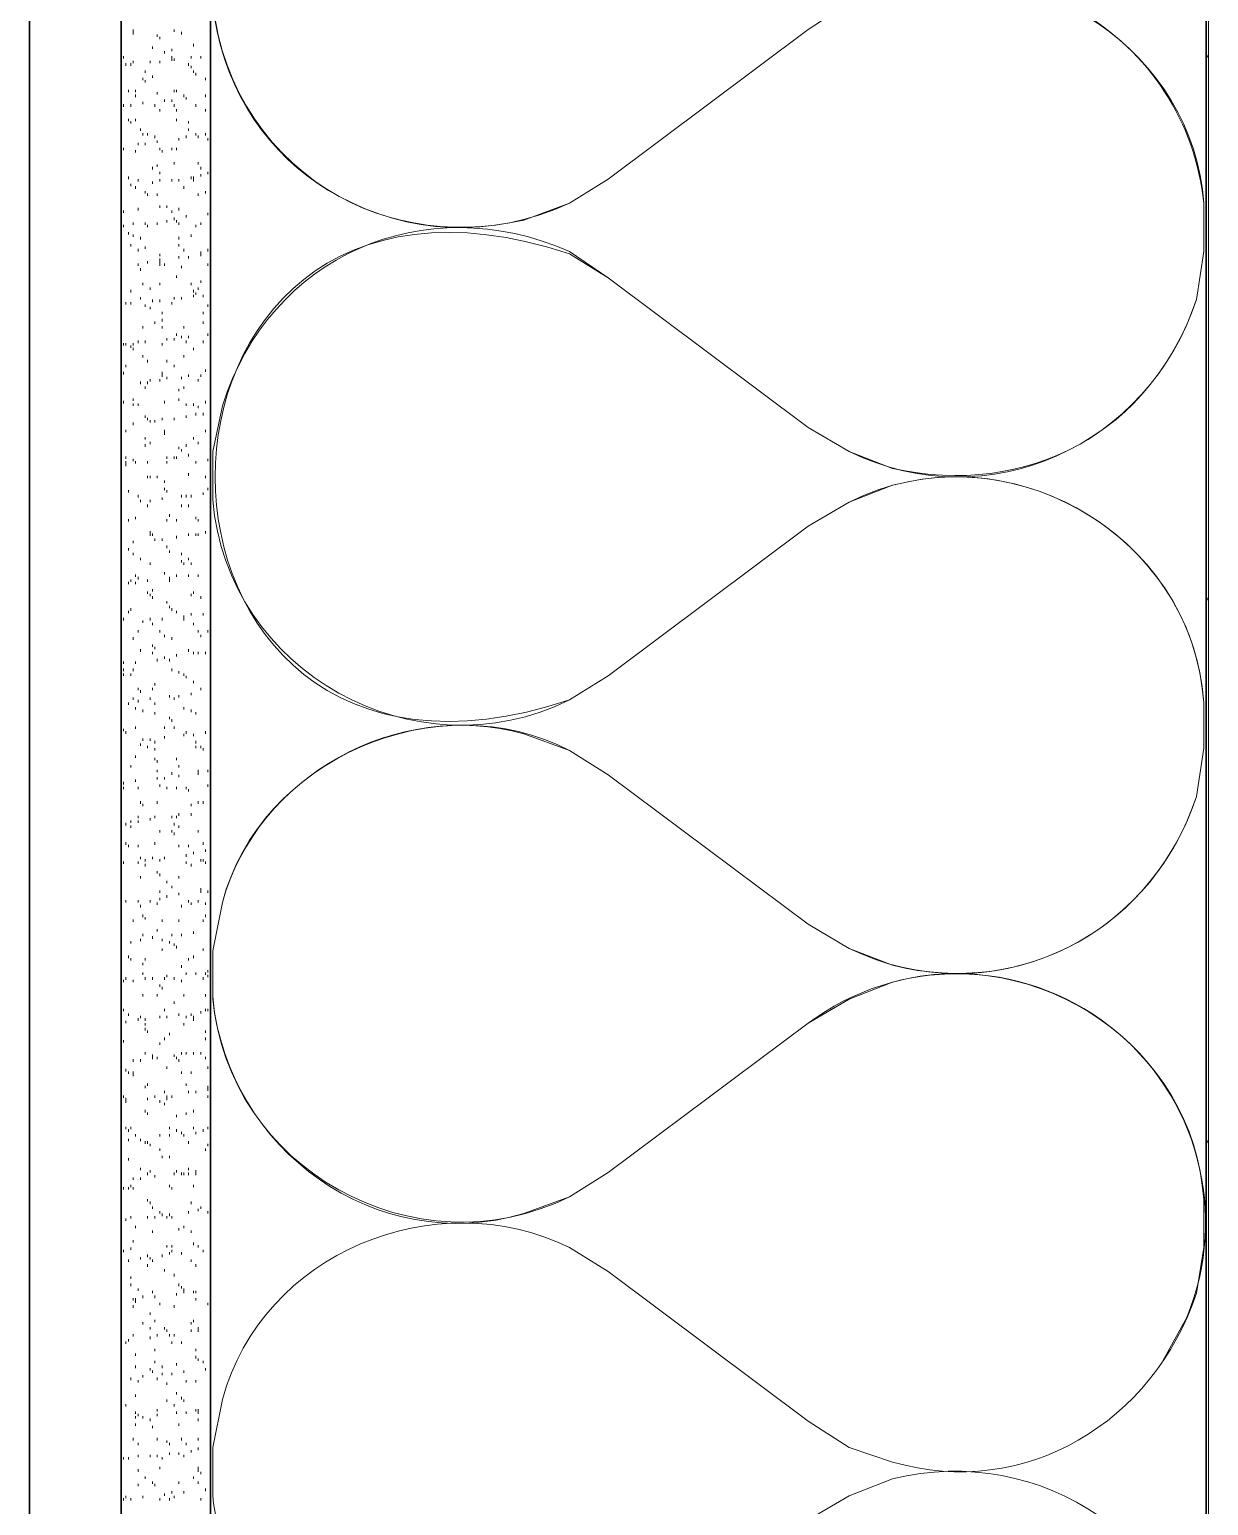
# Model space of a CAD drawing. Header units: inches. Extents: x 5 to 516, y -193 to 129.
# Drawn here: x 49.004 to 49.547, y -184.015 to -183.335 of the extents above; entities that cross this region are included whole.
import ezdxf

# ---------------------------------------------------------------- set-up
doc = ezdxf.new("R2010")
doc.units = ezdxf.units.IN
doc.header["$MEASUREMENT"] = 0
doc.layers.add('PDF7_Geometry', color=7, linetype='Continuous')

msp = doc.modelspace()

# ---------------------------------------------------------------- linework, layer by layer
at = {"layer": 'PDF7_Geometry', "lineweight": 35}
for points in [[(49.545775, -172.2280057), (49.545775, -190.8946738), (49.5868862, -190.8946738), (49.5868862, -172.2280057)], [(49.0035534, -182.0613395), (49.0035534, -190.3857844), (49.0457756, -190.3857844), (49.0457756, -182.0613395)], [(49.045775, -182.0613392), (49.045775, -190.8535621), (49.0868861, -190.8535621), (49.0868861, -182.0613392)]]:
    msp.add_lwpolyline(points, close=True, dxfattribs=at)
at = {"layer": 'PDF7_Geometry', "lineweight": 15}
for points in [[(49.5468861, -190.8946733), (49.5468861, -172.2280051)], [(49.0513306, -183.3368953), (49.0513306, -183.3357841), (49.0513306, -183.334673)], [(49.0702194, -183.3357841), (49.0702194, -183.334673)], [(49.2524424, -183.4146731), (49.2702201, -183.403562), (49.3624424, -183.3346731)], [(49.0624417, -183.3380063), (49.0624417, -183.3368953)], [(49.0635528, -183.3391174), (49.0635528, -183.3380063)], [(49.0735528, -183.3368953), (49.0735528, -183.3357841)], [(49.0791083, -183.3424507), (49.0791083, -183.3413397)], [(49.0468861, -183.3480064), (49.0468861, -183.3468953)], [(49.0602194, -183.3435619), (49.0602194, -183.3424507)], [(49.065775, -183.3457841), (49.065775, -183.344673)], [(49.0691083, -183.344673), (49.0691083, -183.3435619)], [(49.0691083, -183.3491174), (49.0691083, -183.3480064), (49.0691083, -183.3468953)], [(49.0702194, -183.3491174), (49.0702194, -183.3480064)], [(49.0779972, -183.3480064), (49.0779972, -183.3468953)], [(49.0824417, -183.3480064), (49.0824417, -183.3468953)], [(49.5468861, -183.3480062), (49.545775, -183.345784)], [(49.0479972, -183.3513397), (49.0479972, -183.3502286)], [(49.0502194, -183.3513397), (49.0502194, -183.3502286)], [(49.0513306, -183.3502286), (49.0513306, -183.3491174)], [(49.0568861, -183.354673), (49.0568861, -183.353562)], [(49.0591083, -183.3502286), (49.0591083, -183.3491174)], [(49.0635528, -183.3502286), (49.0635528, -183.3491174)], [(49.0768861, -183.3513397), (49.0768861, -183.3502286)], [(49.0779972, -183.3524508), (49.0779972, -183.3513397)], [(49.0791083, -183.354673), (49.0791083, -183.353562)], [(49.0802194, -183.3557841), (49.0802194, -183.354673)], [(49.055775, -183.3580064), (49.055775, -183.3568953)], [(49.0568861, -183.3591174), (49.0568861, -183.3580064)], [(49.0602194, -183.3568953), (49.0602194, -183.3557841)], [(49.0846639, -183.3580064), (49.0846639, -183.3568953)], [(49.0491083, -183.3635619), (49.0491083, -183.3624508)], [(49.0524417, -183.3635619), (49.0524417, -183.3624508)], [(49.0524417, -183.3657841), (49.0524417, -183.3646731)], [(49.055775, -183.3691175), (49.055775, -183.3680064)], [(49.0624417, -183.3646731), (49.0624417, -183.3635619)], [(49.065775, -183.3680064), (49.065775, -183.3668952)], [(49.0691083, -183.3680064), (49.0691083, -183.3668952)], [(49.0702194, -183.3635619), (49.0702194, -183.3624508)], [(49.0713306, -183.3635619), (49.0713306, -183.3624508)], [(49.0746639, -183.3657841), (49.0746639, -183.3646731)], [(49.075775, -183.3668952), (49.075775, -183.3657841)], [(49.0846639, -183.3657841), (49.0846639, -183.3646731)], [(49.0468861, -183.3702285), (49.0468861, -183.3691175)], [(49.0502194, -183.3702285), (49.0502194, -183.3691175)], [(49.0613306, -183.3702285), (49.0613306, -183.3691175)], [(49.0635528, -183.3724508), (49.0635528, -183.3713397)], [(49.0702194, -183.3702285), (49.0702194, -183.3691175)], [(49.0713306, -183.3724508), (49.0713306, -183.3713397)], [(49.0802194, -183.3702285), (49.0802194, -183.3691175)], [(49.0846639, -183.3724508), (49.0846639, -183.3713397)], [(49.0491083, -183.3768952), (49.0491083, -183.3757841)], [(49.0502194, -183.3780064), (49.0502194, -183.3768952)], [(49.0524417, -183.3768952), (49.0524417, -183.3757841)], [(49.0546639, -183.3813397), (49.0546639, -183.3802285)], [(49.055775, -183.3835619), (49.055775, -183.3824508)], [(49.0579972, -183.3835619), (49.0579972, -183.3824508)], [(49.0713306, -183.3768952), (49.0713306, -183.3757841)], [(49.0768861, -183.3780064), (49.0768861, -183.3768952)], [(49.0768861, -183.3813397), (49.0768861, -183.3802285)], [(49.0846639, -183.3835619), (49.0846639, -183.3824508)], [(49.0468861, -183.3902286), (49.0468861, -183.3891175)], [(49.0535528, -183.3880063), (49.0535528, -183.3868952)], [(49.0568861, -183.3880063), (49.0568861, -183.3868952)], [(49.0613306, -183.3846731), (49.0613306, -183.3835619)], [(49.0624417, -183.3868952), (49.0624417, -183.3857842)], [(49.0635528, -183.3902286), (49.0635528, -183.3891175)], [(49.0691083, -183.3902286), (49.0691083, -183.3891175)], [(49.0713306, -183.3902286), (49.0713306, -183.3891175)], [(49.0724417, -183.3857842), (49.0724417, -183.3846731)], [(49.075775, -183.3846731), (49.075775, -183.3835619)], [(49.0813306, -183.3846731), (49.0813306, -183.3835619)], [(49.085775, -183.3857842), (49.085775, -183.3846731)], [(49.0524417, -183.3913396), (49.0524417, -183.3902286)], [(49.0646639, -183.3913396), (49.0646639, -183.3902286)], [(49.0702194, -183.3968952), (49.0702194, -183.3957842)], [(49.0813306, -183.3968952), (49.0813306, -183.3957842)], [(49.0491083, -183.4035619), (49.0491083, -183.4024509)], [(49.0602194, -183.3991175), (49.0602194, -183.3980063)], [(49.0624417, -183.3980063), (49.0624417, -183.3968952)], [(49.0635528, -183.4013397), (49.0635528, -183.4002286)], [(49.0779972, -183.4035619), (49.0779972, -183.4024509)], [(49.0791083, -183.404673), (49.0791083, -183.4035619), (49.0791083, -183.4024509)], [(49.0824417, -183.3991175), (49.0824417, -183.3980063)], [(49.0824417, -183.4024509), (49.0824417, -183.4013397)], [(49.085775, -183.4013397), (49.085775, -183.4002286)], [(49.0502194, -183.4068953), (49.0502194, -183.4057842)], [(49.0524417, -183.4080063), (49.0524417, -183.4068953)], [(49.0535528, -183.404673), (49.0535528, -183.4035619)], [(49.0568861, -183.4102286), (49.0568861, -183.4091175)], [(49.0602194, -183.4057842), (49.0602194, -183.404673)], [(49.0635528, -183.404673), (49.0635528, -183.4035619)], [(49.0691083, -183.404673), (49.0691083, -183.4035619)], [(49.0724417, -183.404673), (49.0724417, -183.4035619)], [(49.0746639, -183.4080063), (49.0746639, -183.4068953)], [(49.0846639, -183.4102286), (49.0846639, -183.4091175)], [(49.0579972, -183.4113397), (49.0579972, -183.4102286)], [(49.0624417, -183.4113397), (49.0624417, -183.4102286)], [(49.0635528, -183.4168953), (49.0635528, -183.4157841)], [(49.0668861, -183.4168953), (49.0668861, -183.4157841)], [(49.0813306, -183.4113397), (49.0813306, -183.4102286)], [(49.0468861, -183.4191174), (49.0468861, -183.4180063)], [(49.0535528, -183.4180063), (49.0535528, -183.4168953)], [(49.0668861, -183.423562), (49.0668861, -183.4224507)], [(49.0691083, -183.4191174), (49.0691083, -183.4180063)], [(49.0702194, -183.4224507), (49.0702194, -183.4213397)], [(49.0713306, -183.423562), (49.0713306, -183.4224507)], [(49.0724417, -183.4180063), (49.0724417, -183.4168953)], [(49.075775, -183.4213397), (49.075775, -183.4202286)], [(49.085775, -183.4202286), (49.085775, -183.4191174)], [(49.0468861, -183.4257841), (49.0468861, -183.424673)], [(49.0491083, -183.4291174), (49.0491083, -183.4280064)], [(49.0513306, -183.424673), (49.0513306, -183.423562)], [(49.0513306, -183.4302286), (49.0513306, -183.4291174)], [(49.0568861, -183.424673), (49.0568861, -183.423562)], [(49.0579972, -183.4257841), (49.0579972, -183.424673)], [(49.0624417, -183.424673), (49.0624417, -183.423562)], [(49.0724417, -183.424673), (49.0724417, -183.423562)], [(49.0779972, -183.4302286), (49.0779972, -183.4291174)], [(49.0802194, -183.4257841), (49.0802194, -183.424673)], [(49.0824417, -183.424673), (49.0824417, -183.423562)], [(49.0502194, -183.434673), (49.0502194, -183.433562)], [(49.0535528, -183.4368953), (49.0535528, -183.4357841)], [(49.0546639, -183.4313397), (49.0546639, -183.4302286)], [(49.0568861, -183.4357841), (49.0568861, -183.434673)], [(49.0724417, -183.4313397), (49.0724417, -183.4302286)], [(49.0724417, -183.434673), (49.0724417, -183.433562)], [(49.0746639, -183.4368953), (49.0746639, -183.4357841)], [(49.085775, -183.4368953), (49.085775, -183.4357841)], [(49.0535528, -183.4435618), (49.0535528, -183.4424508)], [(49.0579972, -183.4424508), (49.0579972, -183.4413397)], [(49.0635528, -183.4391174), (49.0635528, -183.4380064)], [(49.0635528, -183.4435618), (49.0635528, -183.4424508), (49.0635528, -183.4413397), (49.0635528, -183.4402287)], [(49.065775, -183.4435618), (49.065775, -183.4424508)], [(49.0724417, -183.4402287), (49.0724417, -183.4391174)], [(49.0735528, -183.4446731), (49.0735528, -183.4435618)], [(49.0768861, -183.4402287), (49.0768861, -183.4391174)], [(49.0824417, -183.4391174), (49.0824417, -183.4380064), (49.0824417, -183.4368953)], [(49.085775, -183.4435618), (49.085775, -183.4424508)], [(49.0868861, -183.4380064), (49.0868861, -183.4368953)], [(49.3813305, -183.5291166), (49.3624416, -183.5180055), (49.2702194, -183.4491166), (49.2524416, -183.4380055)], [(49.2524424, -183.436895), (49.2702201, -183.4491172), (49.3624424, -183.5180061), (49.3813313, -183.5291172), (49.4013313, -183.536895)], [(49.0546639, -183.4457841), (49.0546639, -183.4446731)], [(49.0713306, -183.4491175), (49.0713306, -183.4480064)], [(49.0824417, -183.4513397), (49.0824417, -183.4502285)], [(49.0502194, -183.4557841), (49.0502194, -183.4546731)], [(49.055775, -183.4524508), (49.055775, -183.4513397)], [(49.0591083, -183.4546731), (49.0591083, -183.4535619)], [(49.0635528, -183.4524508), (49.0635528, -183.4513397)], [(49.0779972, -183.4524508), (49.0779972, -183.4513397)], [(49.0791083, -183.4557841), (49.0791083, -183.4546731)], [(49.0791083, -183.4580064), (49.0791083, -183.4568952)], [(49.0802194, -183.4568952), (49.0802194, -183.4557841)], [(49.0813306, -183.4546731), (49.0813306, -183.4535619)], [(49.0835528, -183.4580064), (49.0835528, -183.4568952)], [(49.0479972, -183.4613398), (49.0479972, -183.4602285)], [(49.0502194, -183.4613398), (49.0502194, -183.4602285)], [(49.0546639, -183.4591175), (49.0546639, -183.4580064)], [(49.0568861, -183.4624508), (49.0568861, -183.4613398)], [(49.0591083, -183.4635619), (49.0591083, -183.4624508)], [(49.0602194, -183.4602285), (49.0602194, -183.4591175)], [(49.0635528, -183.4602285), (49.0635528, -183.4591175)], [(49.0691083, -183.4613398), (49.0691083, -183.4602285)], [(49.0702194, -183.4591175), (49.0702194, -183.4580064)], [(49.0735528, -183.4591175), (49.0735528, -183.4580064)], [(49.085775, -183.4624508), (49.085775, -183.4613398)], [(49.045775, -183.4657842), (49.045775, -183.4646731)], [(49.0613306, -183.4702286), (49.0613306, -183.4691175)], [(49.0646639, -183.4657842), (49.0646639, -183.4646731)], [(49.0646639, -183.4691175), (49.0646639, -183.4680064)], [(49.0835528, -183.4657842), (49.0835528, -183.4646731)], [(49.0835528, -183.4702286), (49.0835528, -183.4691175)], [(49.055775, -183.4724508), (49.055775, -183.4713396)], [(49.0646639, -183.4724508), (49.0646639, -183.4713396)], [(49.0668861, -183.4780063), (49.0668861, -183.4768952)], [(49.0702194, -183.4780063), (49.0702194, -183.4768952)], [(49.0713306, -183.4757842), (49.0713306, -183.474673)], [(49.0735528, -183.4768952), (49.0735528, -183.4757842)], [(49.0746639, -183.4724508), (49.0746639, -183.4713396)], [(49.0768861, -183.4768952), (49.0768861, -183.4757842)], [(49.085775, -183.4757842), (49.085775, -183.474673)], [(49.0868861, -183.4724508), (49.0868861, -183.4713396)], [(49.0468861, -183.4802286), (49.0468861, -183.4791175)], [(49.0479972, -183.4802286), (49.0479972, -183.4791175)], [(49.0502194, -183.4813396), (49.0502194, -183.4802286)], [(49.0513306, -183.4802286), (49.0513306, -183.4791175)], [(49.0513306, -183.4824508), (49.0513306, -183.4813396)], [(49.0535528, -183.4791175), (49.0535528, -183.4780063)], [(49.0568861, -183.4791175), (49.0568861, -183.4780063)], [(49.0646639, -183.4802286), (49.0646639, -183.4791175)], [(49.075775, -183.4791175), (49.075775, -183.4780063)], [(49.0791083, -183.4824508), (49.0791083, -183.4813396)], [(49.0835528, -183.4791175), (49.0835528, -183.4780063)], [(49.0479972, -183.4902286), (49.0479972, -183.4891175)], [(49.055775, -183.4857842), (49.055775, -183.484673)], [(49.0579972, -183.4880063), (49.0579972, -183.4868953)], [(49.0668861, -183.4880063), (49.0668861, -183.4868953)], [(49.0702194, -183.4902286), (49.0702194, -183.4891175)], [(49.0746639, -183.4857842), (49.0746639, -183.484673)], [(49.0868861, -183.4891175), (49.0868861, -183.4880063)], [(49.0468861, -183.4935619), (49.0468861, -183.4924509)], [(49.0546639, -183.4980063), (49.0546639, -183.4968953)], [(49.0579972, -183.4980063), (49.0579972, -183.4968953)], [(49.0591083, -183.4968953), (49.0591083, -183.4957842)], [(49.0635528, -183.4968953), (49.0635528, -183.4957842)], [(49.0646639, -183.494673), (49.0646639, -183.4935619), (49.0646639, -183.4924509)], [(49.0668861, -183.4957842), (49.0668861, -183.494673)], [(49.0735528, -183.4957842), (49.0735528, -183.494673)], [(49.0768861, -183.494673), (49.0768861, -183.4935619)], [(49.0813306, -183.4968953), (49.0813306, -183.4957842)], [(49.0824417, -183.494673), (49.0824417, -183.4935619)], [(49.0846639, -183.4924509), (49.0846639, -183.4913397)], [(49.0513306, -183.5057841), (49.0513306, -183.504673)], [(49.0568861, -183.5002286), (49.0568861, -183.4991174)], [(49.0724417, -183.5013397), (49.0724417, -183.5002286)], [(49.0724417, -183.5057841), (49.0724417, -183.504673)], [(49.0746639, -183.5002286), (49.0746639, -183.4991174)], [(49.0468861, -183.5068953), (49.0468861, -183.5057841)], [(49.0513306, -183.5080064), (49.0513306, -183.5068953)], [(49.0535528, -183.5080064), (49.0535528, -183.5068953)], [(49.065775, -183.5068953), (49.065775, -183.5057841)], [(49.075775, -183.5080064), (49.075775, -183.5068953)], [(49.0791083, -183.5080064), (49.0791083, -183.5068953)], [(49.0802194, -183.5124508), (49.0802194, -183.5113397)], [(49.0813306, -183.5091174), (49.0813306, -183.5080064)], [(49.0835528, -183.5124508), (49.0835528, -183.5113397)], [(49.0846639, -183.5068953), (49.0846639, -183.5057841)], [(49.0924423, -183.5080061), (49.0879979, -183.5291172), (49.0879979, -183.5513394)], [(49.0513306, -183.5168953), (49.0513306, -183.5157841)], [(49.0568861, -183.513562), (49.0568861, -183.5124508)], [(49.0579972, -183.514673), (49.0579972, -183.513562)], [(49.0591083, -183.5157841), (49.0591083, -183.514673)], [(49.0613306, -183.5157841), (49.0613306, -183.514673)], [(49.0702194, -183.514673), (49.0702194, -183.513562)], [(49.075775, -183.513562), (49.075775, -183.5124508)], [(49.0479972, -183.5202286), (49.0479972, -183.5191174)], [(49.0568861, -183.523562), (49.0568861, -183.5224508)], [(49.0591083, -183.5257841), (49.0591083, -183.5246731)], [(49.065775, -183.5213397), (49.065775, -183.5202286), (49.065775, -183.5191174)], [(49.0791083, -183.523562), (49.0791083, -183.5224508)], [(49.0813306, -183.5257841), (49.0813306, -183.5246731)], [(49.0846639, -183.5202286), (49.0846639, -183.5191174)], [(49.0479972, -183.5324508), (49.0479972, -183.5313397)], [(49.0568861, -183.5268952), (49.0568861, -183.5257841)], [(49.0668861, -183.5324508), (49.0668861, -183.5313397)], [(49.0702194, -183.5324508), (49.0702194, -183.5313397)], [(49.0713306, -183.5324508), (49.0713306, -183.5313397)], [(49.0724417, -183.5280064), (49.0724417, -183.5268952)], [(49.0735528, -183.5291175), (49.0735528, -183.5280064)], [(49.075775, -183.5268952), (49.075775, -183.5257841)], [(49.0768861, -183.5313397), (49.0768861, -183.5302285)], [(49.0868861, -183.5302285), (49.0868861, -183.5291175)], [(49.0479972, -183.5357841), (49.0479972, -183.5346731), (49.0479972, -183.5335619)], [(49.0513306, -183.5335619), (49.0513306, -183.5324508)], [(49.0579972, -183.5346731), (49.0579972, -183.5335619)], [(49.0668861, -183.5346731), (49.0668861, -183.5335619)], [(49.0802194, -183.5346731), (49.0802194, -183.5335619)], [(49.085775, -183.5335619), (49.085775, -183.5324508)], [(49.0579972, -183.5413398), (49.0579972, -183.5402286)], [(49.0591083, -183.5413398), (49.0591083, -183.5402286)], [(49.0624417, -183.5413398), (49.0624417, -183.5402286)], [(49.065775, -183.5435619), (49.065775, -183.5424508)], [(49.0768861, -183.5402286), (49.0768861, -183.5391175)], [(49.0846639, -183.5413398), (49.0846639, -183.5402286)], [(49.0868861, -183.5413398), (49.0868861, -183.5402286)], [(49.4013313, -183.5446725), (49.3813313, -183.5524503), (49.3624424, -183.5635614)], [(49.0491083, -183.5480064), (49.0491083, -183.5468952)], [(49.0535528, -183.5502286), (49.0535528, -183.5491175)], [(49.0546639, -183.5524508), (49.0546639, -183.5513398)], [(49.0591083, -183.5524508), (49.0591083, -183.5513398)], [(49.0646639, -183.5513398), (49.0646639, -183.5502286)], [(49.065775, -183.5468952), (49.065775, -183.5457842)], [(49.0735528, -183.5502286), (49.0735528, -183.5491175)], [(49.075775, -183.5502286), (49.075775, -183.5491175)], [(49.0779972, -183.5502286), (49.0779972, -183.5491175)], [(49.0835528, -183.5491175), (49.0835528, -183.5480064)], [(49.085775, -183.5468952), (49.085775, -183.5457842)], [(49.3813305, -183.5524508), (49.3624416, -183.5635619), (49.2702194, -183.6324508)], [(49.045775, -183.554673), (49.045775, -183.5535619)], [(49.045775, -183.5591175), (49.045775, -183.5580063)], [(49.0524417, -183.5602286), (49.0524417, -183.5591175)], [(49.0579972, -183.554673), (49.0579972, -183.5535619)], [(49.0679972, -183.5591175), (49.0679972, -183.5580063)], [(49.0735528, -183.554673), (49.0735528, -183.5535619)], [(49.0768861, -183.554673), (49.0768861, -183.5535619)], [(49.0802194, -183.5602286), (49.0802194, -183.5591175)], [(49.0591083, -183.5680063), (49.0591083, -183.5668953), (49.0591083, -183.5657842)], [(49.0668861, -183.5613396), (49.0668861, -183.5602286)], [(49.0713306, -183.5613396), (49.0713306, -183.5602286)], [(49.0813306, -183.5613396), (49.0813306, -183.5602286)], [(49.0846639, -183.5668953), (49.0846639, -183.5657842)], [(49.0868861, -183.5613396), (49.0868861, -183.5602286)], [(49.2524424, -183.6435617), (49.2702201, -183.6324506), (49.3624424, -183.5635617)], [(49.045775, -183.5724509), (49.045775, -183.5713397)], [(49.0513306, -183.5713397), (49.0513306, -183.5702286)], [(49.0613306, -183.5702286), (49.0613306, -183.5691175)], [(49.0646639, -183.5702286), (49.0646639, -183.5691175)], [(49.0668861, -183.5735619), (49.0668861, -183.5724509)], [(49.0713306, -183.5691175), (49.0713306, -183.5680063)], [(49.0768861, -183.5680063), (49.0768861, -183.5668953)], [(49.0802194, -183.5680063), (49.0802194, -183.5668953)], [(49.0813306, -183.5680063), (49.0813306, -183.5668953)], [(49.0491083, -183.574673), (49.0491083, -183.5735619)], [(49.0513306, -183.5768953), (49.0513306, -183.5757842)], [(49.0546639, -183.5791176), (49.0546639, -183.5780063)], [(49.0679972, -183.5757842), (49.0679972, -183.574673)], [(49.0735528, -183.5768953), (49.0735528, -183.5757842)], [(49.0735528, -183.5802286), (49.0735528, -183.5791176)], [(49.0768861, -183.5791176), (49.0768861, -183.5780063)], [(49.0868861, -183.574673), (49.0868861, -183.5735619)], [(49.0524417, -183.5868953), (49.0524417, -183.5857841)], [(49.0591083, -183.5813397), (49.0591083, -183.5802286)], [(49.065775, -183.5857841), (49.065775, -183.584673)], [(49.0713306, -183.5868953), (49.0713306, -183.5857841)], [(49.0746639, -183.5813397), (49.0746639, -183.5802286)], [(49.0768861, -183.5868953), (49.0768861, -183.5857841)], [(49.0779972, -183.5813397), (49.0779972, -183.5802286)], [(49.0813306, -183.5868953), (49.0813306, -183.5857841)], [(49.0868861, -183.5857841), (49.0868861, -183.584673)], [(49.0491083, -183.5902286), (49.0491083, -183.5891174)], [(49.0502194, -183.5891174), (49.0502194, -183.5880064)], [(49.0524417, -183.5902286), (49.0524417, -183.5891174)], [(49.0535528, -183.5880064), (49.0535528, -183.5868953)], [(49.0579972, -183.5891174), (49.0579972, -183.5880064)], [(49.0602194, -183.593562), (49.0602194, -183.5924508)], [(49.0679972, -183.5891174), (49.0679972, -183.5880064), (49.0679972, -183.5868953)], [(49.0868861, -183.5880064), (49.0868861, -183.5868953)], [(49.0579972, -183.594673), (49.0579972, -183.593562)], [(49.0591083, -183.5957841), (49.0591083, -183.594673)], [(49.0602194, -183.5968953), (49.0602194, -183.5957841)], [(49.0668861, -183.5991174), (49.0668861, -183.5980064)], [(49.0779972, -183.5957841), (49.0779972, -183.594673)], [(49.0791083, -183.594673), (49.0791083, -183.593562)], [(49.0824417, -183.5968953), (49.0824417, -183.5957841)], [(49.5468861, -183.5980062), (49.545775, -183.595784)], [(49.045775, -183.6057841), (49.045775, -183.6046731)], [(49.0468861, -183.6068953), (49.0468861, -183.6057841)], [(49.0491083, -183.603562), (49.0491083, -183.6024508)], [(49.0502194, -183.6024508), (49.0502194, -183.6013397)], [(49.0591083, -183.6068953), (49.0591083, -183.6057841)], [(49.0646639, -183.6068953), (49.0646639, -183.6057841)], [(49.0679972, -183.6013397), (49.0679972, -183.6002287)], [(49.0691083, -183.6024508), (49.0691083, -183.6013397)], [(49.0713306, -183.603562), (49.0713306, -183.6024508)], [(49.0746639, -183.6068953), (49.0746639, -183.6057841), (49.0746639, -183.6046731)], [(49.0779972, -183.6046731), (49.0779972, -183.603562)], [(49.0835528, -183.6046731), (49.0835528, -183.603562)], [(49.045775, -183.6091175), (49.045775, -183.6080064)], [(49.0535528, -183.6124508), (49.0535528, -183.6113397)], [(49.055775, -183.6080064), (49.055775, -183.6068953)], [(49.0602194, -183.6091175), (49.0602194, -183.6080064)], [(49.0635528, -183.6124508), (49.0635528, -183.6113397)], [(49.065775, -183.6146731), (49.065775, -183.6135619)], [(49.0791083, -183.6091175), (49.0791083, -183.6080064)], [(49.0813306, -183.6124508), (49.0813306, -183.6113397)], [(49.0824417, -183.6146731), (49.0824417, -183.6135619)], [(49.085775, -183.6124508), (49.085775, -183.6113397)], [(49.0513306, -183.6157841), (49.0513306, -183.6146731)], [(49.0546639, -183.6213397), (49.0546639, -183.6202285)], [(49.0602194, -183.6191175), (49.0602194, -183.6180064)], [(49.0613306, -183.6202285), (49.0613306, -183.6191175)], [(49.0691083, -183.6157841), (49.0691083, -183.6146731)], [(49.0768861, -183.6213397), (49.0768861, -183.6202285)], [(49.0468861, -183.6268952), (49.0468861, -183.6257842)], [(49.0524417, -183.6268952), (49.0524417, -183.6257842)], [(49.0602194, -183.6224508), (49.0602194, -183.6213397)], [(49.0624417, -183.6257842), (49.0624417, -183.6246731)], [(49.065775, -183.6246731), (49.065775, -183.6235619)], [(49.0679972, -183.6257842), (49.0679972, -183.6246731)], [(49.0713306, -183.6235619), (49.0713306, -183.6224508)], [(49.0791083, -183.6224508), (49.0791083, -183.6213397)], [(49.0813306, -183.6224508), (49.0813306, -183.6213397)], [(49.0846639, -183.6224508), (49.0846639, -183.6213397)], [(49.0468861, -183.6302286), (49.0468861, -183.6291175)], [(49.0468861, -183.6324508), (49.0468861, -183.6313398)], [(49.0502194, -183.6324508), (49.0502194, -183.6313398)], [(49.0513306, -183.6302286), (49.0513306, -183.6291175)], [(49.0724417, -183.6313398), (49.0724417, -183.6302286)], [(49.0746639, -183.6324508), (49.0746639, -183.6313398)], [(49.075775, -183.6335619), (49.075775, -183.6324508)], [(49.2524416, -183.6435611), (49.2702194, -183.63245)], [(49.0535528, -183.6391175), (49.0535528, -183.6380063)], [(49.0546639, -183.6402286), (49.0546639, -183.6391175)], [(49.0602194, -183.6391175), (49.0602194, -183.6380063)], [(49.0613306, -183.6368952), (49.0613306, -183.6357842)], [(49.0779972, -183.6413397), (49.0779972, -183.6402286)], [(49.0791083, -183.6357842), (49.0791083, -183.6346731)], [(49.0491083, -183.6457842), (49.0491083, -183.644673)], [(49.0513306, -183.6435619), (49.0513306, -183.6424509)], [(49.0524417, -183.6480063), (49.0524417, -183.6468953)], [(49.0535528, -183.644673), (49.0535528, -183.6435619)], [(49.0591083, -183.6435619), (49.0591083, -183.6424509)], [(49.0613306, -183.6457842), (49.0613306, -183.644673)], [(49.0679972, -183.6424509), (49.0679972, -183.6413397)], [(49.0702194, -183.6435619), (49.0702194, -183.6424509)], [(49.0724417, -183.6424509), (49.0724417, -183.6413397)], [(49.0746639, -183.6480063), (49.0746639, -183.6468953)], [(49.5413305, -183.6880064), (49.5446638, -183.6657842), (49.5446638, -183.644673)], [(49.5413313, -183.6880058), (49.5446646, -183.6657836), (49.5446646, -183.6446725)], [(49.055775, -183.6491175), (49.055775, -183.6480063)], [(49.0613306, -183.6502286), (49.0613306, -183.6491175)], [(49.0679972, -183.6524509), (49.0679972, -183.6513397)], [(49.0691083, -183.6535619), (49.0691083, -183.6524509)], [(49.0779972, -183.6491175), (49.0779972, -183.6480063)], [(49.0802194, -183.6502286), (49.0802194, -183.6491175)], [(49.0468861, -183.6580063), (49.0468861, -183.6568953)], [(49.0479972, -183.6591175), (49.0479972, -183.6580063)], [(49.0524417, -183.6568953), (49.0524417, -183.6557842)], [(49.065775, -183.6568953), (49.065775, -183.6557842)], [(49.065775, -183.6613397), (49.065775, -183.6602286)], [(49.0702194, -183.6568953), (49.0702194, -183.6557842)], [(49.0746639, -183.6602286), (49.0746639, -183.6591175)], [(49.075775, -183.6591175), (49.075775, -183.6580063)], [(49.0791083, -183.6602286), (49.0791083, -183.6591175)], [(49.0846639, -183.6591175), (49.0846639, -183.6580063)], [(49.3813305, -183.7580064), (49.3624416, -183.7468953), (49.2702194, -183.6780064), (49.2524416, -183.6668953), (49.2313305, -183.6591175)], [(49.045775, -183.663562), (49.045775, -183.6624509)], [(49.0546639, -183.664673), (49.0546639, -183.663562)], [(49.055775, -183.6624509), (49.055775, -183.6613397)], [(49.0579972, -183.6657841), (49.0579972, -183.664673)], [(49.0591083, -183.6624509), (49.0591083, -183.6613397)], [(49.0613306, -183.663562), (49.0613306, -183.6624509)], [(49.0613306, -183.6668953), (49.0613306, -183.6657841)], [(49.0802194, -183.663562), (49.0802194, -183.6624509)], [(49.0802194, -183.6657841), (49.0802194, -183.664673)], [(49.0824417, -183.6657841), (49.0824417, -183.664673)], [(49.2524424, -183.6668947), (49.2702201, -183.6780058), (49.3624424, -183.7468947), (49.3813313, -183.7580058), (49.4013313, -183.7657836)], [(49.0502194, -183.674673), (49.0502194, -183.673562)], [(49.0524417, -183.6702286), (49.0524417, -183.6691174)], [(49.0613306, -183.6713397), (49.0613306, -183.6702286)], [(49.0624417, -183.6724508), (49.0624417, -183.6713397)], [(49.0713306, -183.6713397), (49.0713306, -183.6702286)], [(49.0724417, -183.674673), (49.0724417, -183.673562)], [(49.0468861, -183.6824508), (49.0468861, -183.6813397)], [(49.0524417, -183.6813397), (49.0524417, -183.6802287)], [(49.0624417, -183.6768953), (49.0624417, -183.6757841)], [(49.0624417, -183.6802287), (49.0624417, -183.6791175)], [(49.065775, -183.6802287), (49.065775, -183.6791175)], [(49.0691083, -183.6780064), (49.0691083, -183.6768953)], [(49.0724417, -183.6791175), (49.0724417, -183.6780064)], [(49.0813306, -183.6780064), (49.0813306, -183.6768953), (49.0813306, -183.6757841)], [(49.085775, -183.6768953), (49.085775, -183.6757841)], [(49.0468861, -183.6846731), (49.0468861, -183.683562)], [(49.0535528, -183.6846731), (49.0535528, -183.683562)], [(49.0635528, -183.683562), (49.0635528, -183.6824508)], [(49.0668861, -183.6846731), (49.0668861, -183.683562)], [(49.0713306, -183.6846731), (49.0713306, -183.683562)], [(49.075775, -183.6846731), (49.075775, -183.683562)], [(49.0768861, -183.6857841), (49.0768861, -183.6846731)], [(49.085775, -183.683562), (49.085775, -183.6824508)], [(49.0546639, -183.6913397), (49.0546639, -183.6902287)], [(49.0624417, -183.6913397), (49.0624417, -183.6902287)], [(49.0779972, -183.6924508), (49.0779972, -183.6913397)], [(49.0813306, -183.6913397), (49.0813306, -183.6902287)], [(49.0835528, -183.6913397), (49.0835528, -183.6902287)], [(49.0479972, -183.7013398), (49.0479972, -183.7002285)], [(49.0502194, -183.7002285), (49.0502194, -183.6991175)], [(49.0502194, -183.7024508), (49.0502194, -183.7013398)], [(49.0535528, -183.6980064), (49.0535528, -183.6968952)], [(49.0535528, -183.7002285), (49.0535528, -183.6991175)], [(49.0591083, -183.6991175), (49.0591083, -183.6980064)], [(49.0613306, -183.6980064), (49.0613306, -183.6968952)], [(49.0691083, -183.6980064), (49.0691083, -183.6968952)], [(49.0702194, -183.7013398), (49.0702194, -183.7002285)], [(49.0713306, -183.6980064), (49.0713306, -183.6968952)], [(49.0724417, -183.6968952), (49.0724417, -183.6957841)], [(49.0724417, -183.7024508), (49.0724417, -183.7013398)], [(49.0779972, -183.6968952), (49.0779972, -183.6957841)], [(49.0635528, -183.7046731), (49.0635528, -183.7035619)], [(49.0691083, -183.7046731), (49.0691083, -183.7035619)], [(49.0702194, -183.7057842), (49.0702194, -183.7046731)], [(49.0813306, -183.7046731), (49.0813306, -183.7035619)], [(49.0479972, -183.7102286), (49.0479972, -183.7091175)], [(49.0491083, -183.7113398), (49.0491083, -183.7102286)], [(49.0535528, -183.7113398), (49.0535528, -183.7102286)], [(49.0613306, -183.7102286), (49.0613306, -183.7091175)], [(49.0724417, -183.7113398), (49.0724417, -183.7102286)], [(49.075775, -183.7157842), (49.075775, -183.7146731)], [(49.0768861, -183.7113398), (49.0768861, -183.7102286)], [(49.0791083, -183.7146731), (49.0791083, -183.7135619)], [(49.0835528, -183.7102286), (49.0835528, -183.7091175)], [(49.0846639, -183.7135619), (49.0846639, -183.7124508)], [(49.0468861, -183.7191175), (49.0468861, -183.7180065)], [(49.0535528, -183.7191175), (49.0535528, -183.7180065)], [(49.0546639, -183.7168952), (49.0546639, -183.7157842)], [(49.0568861, -183.7180065), (49.0568861, -183.7168952)], [(49.0568861, -183.7202286), (49.0568861, -183.7191175)], [(49.0602194, -183.7168952), (49.0602194, -183.7157842)], [(49.0624417, -183.7235619), (49.0624417, -183.7224509)], [(49.0635528, -183.7180065), (49.0635528, -183.7168952)], [(49.065775, -183.7168952), (49.065775, -183.7157842)], [(49.075775, -183.7191175), (49.075775, -183.7180065)], [(49.0779972, -183.7202286), (49.0779972, -183.7191175)], [(49.0824417, -183.7180065), (49.0824417, -183.7168952)], [(49.0835528, -183.7180065), (49.0835528, -183.7168952)], [(49.0846639, -183.7191175), (49.0846639, -183.7180065)], [(49.0546639, -183.7257842), (49.0546639, -183.724673)], [(49.0635528, -183.724673), (49.0635528, -183.7235619)], [(49.0668861, -183.7280063), (49.0668861, -183.7268953)], [(49.0691083, -183.7302286), (49.0691083, -183.7291175)], [(49.0724417, -183.7257842), (49.0724417, -183.724673)], [(49.0535528, -183.7368953), (49.0535528, -183.7357842)], [(49.0591083, -183.7368953), (49.0591083, -183.7357842)], [(49.0635528, -183.7324509), (49.0635528, -183.7313397)], [(49.0635528, -183.7357842), (49.0635528, -183.734673)], [(49.0668861, -183.734673), (49.0668861, -183.7335619)], [(49.0724417, -183.7335619), (49.0724417, -183.7324509)], [(49.0768861, -183.7368953), (49.0768861, -183.7357842)], [(49.0813306, -183.7368953), (49.0813306, -183.7357842)], [(49.0824417, -183.7324509), (49.0824417, -183.7313397), (49.0824417, -183.7302286)], [(49.085775, -183.7324509), (49.085775, -183.7313397)], [(49.0546639, -183.7391176), (49.0546639, -183.7380063)], [(49.055775, -183.743562), (49.055775, -183.7424509)], [(49.0624417, -183.7380063), (49.0624417, -183.7368953)], [(49.0735528, -183.7391176), (49.0735528, -183.7380063)], [(49.0779972, -183.7380063), (49.0779972, -183.7368953)], [(49.0846639, -183.7380063), (49.0846639, -183.7368953)], [(49.0846639, -183.743562), (49.0846639, -183.7424509)], [(49.0924416, -183.7368953), (49.0879971, -183.7591175), (49.0879971, -183.7813397)], [(49.0924423, -183.7368947), (49.0879979, -183.759117), (49.0879979, -183.7802281)], [(49.0513306, -183.7457842), (49.0513306, -183.744673)], [(49.0568861, -183.744673), (49.0568861, -183.743562)], [(49.0624417, -183.7502286), (49.0624417, -183.7491174)], [(49.0646639, -183.7457842), (49.0646639, -183.744673)], [(49.0724417, -183.7457842), (49.0724417, -183.744673)], [(49.0835528, -183.7457842), (49.0835528, -183.744673)], [(49.045775, -183.7557841), (49.045775, -183.754673)], [(49.0502194, -183.7557841), (49.0502194, -183.754673)], [(49.0546639, -183.754673), (49.0546639, -183.753562)], [(49.055775, -183.7524508), (49.055775, -183.7513397)], [(49.0602194, -183.753562), (49.0602194, -183.7524508)], [(49.0646639, -183.754673), (49.0646639, -183.753562)], [(49.0679972, -183.7557841), (49.0679972, -183.754673)], [(49.0691083, -183.7524508), (49.0691083, -183.7513397)], [(49.0702194, -183.7568953), (49.0702194, -183.7557841)], [(49.0791083, -183.7513397), (49.0791083, -183.7502286)], [(49.0868861, -183.754673), (49.0868861, -183.753562)], [(49.045775, -183.7602286), (49.045775, -183.7591174)], [(49.0491083, -183.7624508), (49.0491083, -183.7613397)], [(49.0502194, -183.763562), (49.0502194, -183.7624508)], [(49.0568861, -183.763562), (49.0568861, -183.7624508)], [(49.0646639, -183.7591174), (49.0646639, -183.7580064)], [(49.0713306, -183.7580064), (49.0713306, -183.7568953)], [(49.0768861, -183.763562), (49.0768861, -183.7624508)], [(49.0791083, -183.7624508), (49.0791083, -183.7613397)], [(49.0835528, -183.7591174), (49.0835528, -183.7580064)], [(49.055775, -183.7657841), (49.055775, -183.7646731)], [(49.055775, -183.7702287), (49.055775, -183.7691175)], [(49.0735528, -183.7668953), (49.0735528, -183.7657841)], [(49.075775, -183.7702287), (49.075775, -183.7691175)], [(49.0802194, -183.7702287), (49.0802194, -183.7691175)], [(49.0846639, -183.7702287), (49.0846639, -183.7691175)], [(49.085775, -183.7691175), (49.085775, -183.7680064)], [(49.045775, -183.773562), (49.045775, -183.7724508)], [(49.0468861, -183.773562), (49.0468861, -183.7724508)], [(49.0479972, -183.7724508), (49.0479972, -183.7713397)], [(49.0513306, -183.773562), (49.0513306, -183.7724508)], [(49.0568861, -183.7724508), (49.0568861, -183.7713397)], [(49.0602194, -183.7724508), (49.0602194, -183.7713397)], [(49.0635528, -183.7757841), (49.0635528, -183.7746731)], [(49.0646639, -183.7768952), (49.0646639, -183.7757841)], [(49.065775, -183.7724508), (49.065775, -183.7713397)], [(49.0668861, -183.7713397), (49.0668861, -183.7702287)], [(49.0702194, -183.7724508), (49.0702194, -183.7713397)], [(49.0735528, -183.773562), (49.0735528, -183.7724508)], [(49.0835528, -183.7724508), (49.0835528, -183.7713397)], [(49.085775, -183.7713397), (49.085775, -183.7702287)], [(49.4013313, -183.7735623), (49.3813313, -183.78134), (49.3624424, -183.7924512)], [(49.055775, -183.7802286), (49.055775, -183.7791175)], [(49.0624417, -183.7802286), (49.0624417, -183.7791175)], [(49.0702194, -183.7835619), (49.0702194, -183.7824508)], [(49.0746639, -183.7802286), (49.0746639, -183.7791175)], [(49.0846639, -183.7802286), (49.0846639, -183.7791175)], [(49.0468861, -183.7868952), (49.0468861, -183.7857842)], [(49.0491083, -183.7891175), (49.0491083, -183.7880064)], [(49.0535528, -183.7913398), (49.0535528, -183.7902286)], [(49.0546639, -183.7902286), (49.0546639, -183.7891175)], [(49.0568861, -183.7913398), (49.0568861, -183.7902286)], [(49.0635528, -183.7902286), (49.0635528, -183.7891175)], [(49.065775, -183.7868952), (49.065775, -183.7857842)], [(49.0668861, -183.7902286), (49.0668861, -183.7891175)], [(49.0724417, -183.7891175), (49.0724417, -183.7880064)], [(49.075775, -183.7902286), (49.075775, -183.7891175)], [(49.0779972, -183.7891175), (49.0779972, -183.7880064)], [(49.0791083, -183.7913398), (49.0791083, -183.7902286), (49.0791083, -183.7891175)], [(49.0824417, -183.7880064), (49.0824417, -183.7868952)], [(49.0846639, -183.7868952), (49.0846639, -183.7857842)], [(49.085775, -183.7868952), (49.085775, -183.7857842)], [(49.045775, -183.7980064), (49.045775, -183.7968952)], [(49.0479972, -183.7924508), (49.0479972, -183.7913398)], [(49.0568861, -183.7935619), (49.0568861, -183.7924508)], [(49.0568861, -183.7957842), (49.0568861, -183.7946731)], [(49.0579972, -183.7968952), (49.0579972, -183.7957842)], [(49.0679972, -183.7980064), (49.0679972, -183.7968952)], [(49.0746639, -183.7935619), (49.0746639, -183.7924508)], [(49.0846639, -183.7968952), (49.0846639, -183.7957842)], [(49.3624414, -183.7924512), (49.2702191, -183.86134)], [(49.0468861, -183.8013398), (49.0468861, -183.8002286)], [(49.0635528, -183.8024509), (49.0635528, -183.8013398)], [(49.065775, -183.8002286), (49.065775, -183.7991175)], [(49.0846639, -183.8002286), (49.0846639, -183.7991175)], [(49.0513306, -183.8102286), (49.0513306, -183.8091175)], [(49.0546639, -183.8102286), (49.0546639, -183.8091175)], [(49.0568861, -183.8068953), (49.0568861, -183.8057842)], [(49.0602194, -183.8091175), (49.0602194, -183.8080063), (49.0602194, -183.8068953)], [(49.0624417, -183.8091175), (49.0624417, -183.8080063)], [(49.0702194, -183.8080063), (49.0702194, -183.8068953)], [(49.0713306, -183.8091175), (49.0713306, -183.8080063)], [(49.0724417, -183.8102286), (49.0724417, -183.8091175)], [(49.0735528, -183.8068953), (49.0735528, -183.8057842)], [(49.075775, -183.8068953), (49.075775, -183.8057842)], [(49.0791083, -183.8068953), (49.0791083, -183.8057842)], [(49.0824417, -183.8068953), (49.0824417, -183.8057842)], [(49.0846639, -183.8091175), (49.0846639, -183.8080063)], [(49.0479972, -183.814673), (49.0479972, -183.8135619)], [(49.0491083, -183.8157842), (49.0491083, -183.814673)], [(49.0513306, -183.8168953), (49.0513306, -183.8157842), (49.0513306, -183.814673)], [(49.0668861, -183.8135619), (49.0668861, -183.8124509)], [(49.0735528, -183.8157842), (49.0735528, -183.814673)], [(49.0779972, -183.8157842), (49.0779972, -183.814673)], [(49.085775, -183.8135619), (49.085775, -183.8124509)], [(49.0568861, -183.8224509), (49.0568861, -183.8213397)], [(49.0579972, -183.8213397), (49.0579972, -183.8202286)], [(49.065775, -183.824673), (49.065775, -183.823562)], [(49.075775, -183.8213397), (49.075775, -183.8202286)], [(49.0768861, -183.824673), (49.0768861, -183.823562)], [(49.0802194, -183.824673), (49.0802194, -183.823562)], [(49.085775, -183.823562), (49.085775, -183.8224509), (49.085775, -183.8213397)], [(49.0868861, -183.823562), (49.0868861, -183.8224509)], [(49.0468861, -183.8268953), (49.0468861, -183.8257842)], [(49.0479972, -183.8291176), (49.0479972, -183.8280064), (49.0479972, -183.8268953)], [(49.0579972, -183.8280064), (49.0579972, -183.8268953)], [(49.0613306, -183.8268953), (49.0613306, -183.8257842)], [(49.0635528, -183.8291176), (49.0635528, -183.8280064)], [(49.065775, -183.8302286), (49.065775, -183.8291176)], [(49.0668861, -183.8280064), (49.0668861, -183.8268953), (49.0668861, -183.8257842)], [(49.0691083, -183.8268953), (49.0691083, -183.8257842)], [(49.085775, -183.8268953), (49.085775, -183.8257842)], [(49.0568861, -183.833562), (49.0568861, -183.8324508)], [(49.0579972, -183.834673), (49.0579972, -183.833562)], [(49.0713306, -183.8357841), (49.0713306, -183.834673)], [(49.075775, -183.834673), (49.075775, -183.833562)], [(49.0791083, -183.833562), (49.0791083, -183.8324508)], [(49.0479972, -183.8413397), (49.0479972, -183.8402287)], [(49.0491083, -183.8424508), (49.0491083, -183.8413397)], [(49.0502194, -183.8413397), (49.0502194, -183.8402287)], [(49.0524417, -183.8446731), (49.0524417, -183.843562)], [(49.0635528, -183.8446731), (49.0635528, -183.843562)], [(49.0679972, -183.8413397), (49.0679972, -183.8402287)], [(49.0679972, -183.8446731), (49.0679972, -183.843562)], [(49.0713306, -183.8424508), (49.0713306, -183.8413397)], [(49.0735528, -183.843562), (49.0735528, -183.8424508)], [(49.0746639, -183.8446731), (49.0746639, -183.843562)], [(49.0791083, -183.8413397), (49.0791083, -183.8402287)], [(49.0802194, -183.843562), (49.0802194, -183.8424508)], [(49.0835528, -183.8424508), (49.0835528, -183.8413397)], [(49.085775, -183.8413397), (49.085775, -183.8402287)], [(49.0868861, -183.8424508), (49.0868861, -183.8413397)], [(49.0491083, -183.8468953), (49.0491083, -183.8457841)], [(49.0546639, -183.8468953), (49.0546639, -183.8457841)], [(49.0568861, -183.8480064), (49.0568861, -183.8468953)], [(49.0579972, -183.8480064), (49.0579972, -183.8468953)], [(49.0591083, -183.8491175), (49.0591083, -183.8480064)], [(49.0635528, -183.8513397), (49.0635528, -183.8502287)], [(49.0768861, -183.8480064), (49.0768861, -183.8468953)], [(49.0846639, -183.8513397), (49.0846639, -183.8502287)], [(49.085775, -183.8491175), (49.085775, -183.8480064)], [(49.5468861, -183.8480063), (49.545775, -183.845784)], [(49.0491083, -183.8557841), (49.0491083, -183.8546731)], [(49.0646639, -183.8546731), (49.0646639, -183.853562)], [(49.0679972, -183.8546731), (49.0679972, -183.853562)], [(49.0868861, -183.8546731), (49.0868861, -183.853562)], [(49.0513306, -183.8646731), (49.0513306, -183.8635619)], [(49.0546639, -183.8602285), (49.0546639, -183.8591175)], [(49.0546639, -183.8646731), (49.0546639, -183.8635619)], [(49.0579972, -183.8624508), (49.0579972, -183.8613398)], [(49.0591083, -183.8613398), (49.0591083, -183.8602285)], [(49.0613306, -183.8635619), (49.0613306, -183.8624508)], [(49.0702194, -183.8624508), (49.0702194, -183.8613398)], [(49.0713306, -183.8613398), (49.0713306, -183.8602285)], [(49.0735528, -183.8624508), (49.0735528, -183.8613398)], [(49.0746639, -183.8624508), (49.0746639, -183.8613398)], [(49.0768861, -183.8602285), (49.0768861, -183.8591175)], [(49.0768861, -183.8624508), (49.0768861, -183.8613398)], [(49.0802194, -183.8624508), (49.0802194, -183.8613398), (49.0802194, -183.8602285)], [(49.2313305, -183.8802286), (49.2524416, -183.8724508), (49.2702194, -183.8613397)], [(49.0468861, -183.8691175), (49.0468861, -183.8680064)], [(49.0491083, -183.8691175), (49.0491083, -183.8680064)], [(49.0502194, -183.8680064), (49.0502194, -183.8668952)], [(49.0513306, -183.8691175), (49.0513306, -183.8680064)], [(49.0679972, -183.8680064), (49.0679972, -183.8668952)], [(49.0691083, -183.8691175), (49.0691083, -183.8680064)], [(49.0791083, -183.8680064), (49.0791083, -183.8668952)], [(49.0868861, -183.8680064), (49.0868861, -183.8668952)], [(49.0579972, -183.8746731), (49.0579972, -183.8735619)], [(49.0591083, -183.8757842), (49.0591083, -183.8746731)], [(49.0602194, -183.8780065), (49.0602194, -183.8768952)], [(49.0779972, -183.8757842), (49.0779972, -183.8746731)], [(49.0813306, -183.8791175), (49.0813306, -183.8780065)], [(49.0824417, -183.8780065), (49.0824417, -183.8768952)], [(49.0868861, -183.8746731), (49.0868861, -183.8735619)], [(49.0868861, -183.8791175), (49.0868861, -183.8780065)], [(49.5413313, -183.9168956), (49.5446646, -183.8957845), (49.5446646, -183.8735623)], [(49.0479972, -183.8835619), (49.0479972, -183.8824509)], [(49.0502194, -183.8824509), (49.0502194, -183.8813398)], [(49.0579972, -183.8824509), (49.0579972, -183.8813398)], [(49.0613306, -183.8824509), (49.0613306, -183.8813398)], [(49.0635528, -183.8802286), (49.0635528, -183.8791175)], [(49.0646639, -183.8813398), (49.0646639, -183.8802286)], [(49.0668861, -183.8824509), (49.0668861, -183.8813398)], [(49.0679972, -183.8813398), (49.0679972, -183.8802286)], [(49.0691083, -183.8824509), (49.0691083, -183.8813398)], [(49.0768861, -183.8802286), (49.0768861, -183.8791175)], [(49.085775, -183.8802286), (49.085775, -183.8791175)], [(49.0513306, -183.8935619), (49.0513306, -183.8924509)], [(49.0524417, -183.8868953), (49.0524417, -183.8857842)], [(49.0602194, -183.8891175), (49.0602194, -183.8880063)], [(49.0724417, -183.8880063), (49.0724417, -183.8868953)], [(49.0746639, -183.8868953), (49.0746639, -183.8857842)], [(49.0779972, -183.8891175), (49.0779972, -183.8880063)], [(49.0468861, -183.8980063), (49.0468861, -183.8968953)], [(49.0502194, -183.8968953), (49.0502194, -183.8957842)], [(49.0579972, -183.9002286), (49.0579972, -183.8991175)], [(49.0646639, -183.9002286), (49.0646639, -183.8991175)], [(49.0668861, -183.8957842), (49.0668861, -183.894673)], [(49.0679972, -183.8991175), (49.0679972, -183.8980063)], [(49.0691083, -183.8957842), (49.0691083, -183.894673)], [(49.0691083, -183.8980063), (49.0691083, -183.8968953)], [(49.0735528, -183.8991175), (49.0735528, -183.8980063)], [(49.0791083, -183.894673), (49.0791083, -183.8935619)], [(49.0813306, -183.8957842), (49.0813306, -183.894673)], [(49.0835528, -183.8980063), (49.0835528, -183.8968953)], [(49.0868861, -183.8968953), (49.0868861, -183.8957842)], [(49.2524424, -183.8957845), (49.2702201, -183.9068956), (49.3624424, -183.9757845), (49.3813313, -183.9880067), (49.4013313, -183.9946734)], [(49.0491083, -183.9024509), (49.0491083, -183.9013397)], [(49.0546639, -183.9013397), (49.0546639, -183.9002286)], [(49.0579972, -183.904673), (49.0579972, -183.903562)], [(49.0591083, -183.9013397), (49.0591083, -183.9002286)], [(49.0602194, -183.9024509), (49.0602194, -183.9013397)], [(49.065775, -183.9068953), (49.065775, -183.9057842)], [(49.0779972, -183.9024509), (49.0779972, -183.9013397)], [(49.0802194, -183.904673), (49.0802194, -183.903562)], [(49.0868861, -183.9013397), (49.0868861, -183.9002286)], [(49.0502194, -183.9102286), (49.0502194, -183.9091176)], [(49.0502194, -183.913562), (49.0502194, -183.9124509)], [(49.0702194, -183.9091176), (49.0702194, -183.9080064)], [(49.0513306, -183.9202287), (49.0513306, -183.9191175)], [(49.0524417, -183.9213397), (49.0524417, -183.9202287), (49.0524417, -183.9191175)], [(49.0535528, -183.9157841), (49.0535528, -183.914673)], [(49.055775, -183.9191175), (49.055775, -183.9180064)], [(49.0602194, -183.9168953), (49.0602194, -183.9157841)], [(49.0613306, -183.9191175), (49.0613306, -183.9180064)], [(49.0713306, -183.9180064), (49.0713306, -183.9168953)], [(49.0735528, -183.914673), (49.0735528, -183.913562)], [(49.0746639, -183.9168953), (49.0746639, -183.9157841), (49.0746639, -183.914673)], [(49.0791083, -183.9168953), (49.0791083, -183.9157841)], [(49.0802194, -183.9168953), (49.0802194, -183.9157841)], [(49.0802194, -183.9202287), (49.0802194, -183.9191175)], [(49.0513306, -183.923562), (49.0513306, -183.9224508)], [(49.0591083, -183.9268953), (49.0591083, -183.9257841)], [(49.0635528, -183.9224508), (49.0635528, -183.9213397)], [(49.0702194, -183.923562), (49.0702194, -183.9224508)], [(49.085775, -183.9224508), (49.085775, -183.9213397)], [(49.0868861, -183.9268953), (49.0868861, -183.9257841)], [(49.055775, -183.9313397), (49.055775, -183.9302287)], [(49.0591083, -183.933562), (49.0591083, -183.9324508)], [(49.0613306, -183.9302287), (49.0613306, -183.9291175)], [(49.065775, -183.933562), (49.065775, -183.9324508)], [(49.0779972, -183.9313397), (49.0779972, -183.9302287)], [(49.0791083, -183.9302287), (49.0791083, -183.9291175)], [(49.0813306, -183.9346731), (49.0813306, -183.933562), (49.0813306, -183.9324508)], [(49.0868861, -183.933562), (49.0868861, -183.9324508)], [(49.045775, -183.9402287), (49.045775, -183.9391175)], [(49.0479972, -183.9402287), (49.0479972, -183.9391175)], [(49.0491083, -183.9391175), (49.0491083, -183.9380064)], [(49.0513306, -183.9368953), (49.0513306, -183.9357841)], [(49.0591083, -183.9380064), (49.0591083, -183.9368953)], [(49.0624417, -183.9368953), (49.0624417, -183.9357841)], [(49.0668861, -183.9346731), (49.0668861, -183.933562)], [(49.0679972, -183.9368953), (49.0679972, -183.9357841)], [(49.0691083, -183.9402287), (49.0691083, -183.9391175)], [(49.0702194, -183.9368953), (49.0702194, -183.9357841)], [(49.0735528, -183.9402287), (49.0735528, -183.9391175)], [(49.0779972, -183.9346731), (49.0779972, -183.933562)], [(49.0524417, -183.9457842), (49.0524417, -183.9446731)], [(49.0613306, -183.9435619), (49.0613306, -183.9424508)], [(49.0802194, -183.9435619), (49.0802194, -183.9424508)], [(49.0802194, -183.9468952), (49.0802194, -183.9457842)], [(49.0524417, -183.9513398), (49.0524417, -183.9502286)], [(49.0591083, -183.9524508), (49.0591083, -183.9513398)], [(49.0602194, -183.9535619), (49.0602194, -183.9524508)], [(49.0613306, -183.9491175), (49.0613306, -183.9480064)], [(49.0646639, -183.9513398), (49.0646639, -183.9502286)], [(49.0646639, -183.9546731), (49.0646639, -183.9535619)], [(49.0691083, -183.9546731), (49.0691083, -183.9535619)], [(49.0713306, -183.9502286), (49.0713306, -183.9491175)], [(49.0746639, -183.9535619), (49.0746639, -183.9524508)], [(49.0813306, -183.9480064), (49.0813306, -183.9468952)], [(49.0835528, -183.9491175), (49.0835528, -183.9480064)], [(49.0846639, -183.9524508), (49.0846639, -183.9513398)], [(49.0868861, -183.9513398), (49.0868861, -183.9502286)], [(49.045775, -183.9580065), (49.045775, -183.9568953)], [(49.0502194, -183.9568953), (49.0502194, -183.9557842)], [(49.0535528, -183.9580065), (49.0535528, -183.9568953)], [(49.055775, -183.9557842), (49.055775, -183.9546731)], [(49.0624417, -183.9568953), (49.0624417, -183.9557842)], [(49.0668861, -183.9591175), (49.0668861, -183.9580065)], [(49.075775, -183.9580065), (49.075775, -183.9568953)], [(49.0802194, -183.9580065), (49.0802194, -183.9568953)], [(49.0524417, -183.9646731), (49.0524417, -183.9635619)], [(49.0668861, -183.9668953), (49.0668861, -183.9657842)], [(49.0713306, -183.9635619), (49.0713306, -183.9624509)], [(49.0735528, -183.9657842), (49.0735528, -183.9646731)], [(49.0746639, -183.9668953), (49.0746639, -183.9657842)], [(49.0479972, -183.9691175), (49.0479972, -183.9680065)], [(49.0524417, -183.9724509), (49.0524417, -183.9713397)], [(49.0524417, -183.974673), (49.0524417, -183.9735619)], [(49.0535528, -183.9735619), (49.0535528, -183.9724509)], [(49.055775, -183.974673), (49.055775, -183.9735619)], [(49.0624417, -183.9713397), (49.0624417, -183.9702286)], [(49.0624417, -183.9735619), (49.0624417, -183.9724509)], [(49.0702194, -183.9691175), (49.0702194, -183.9680065)], [(49.0713306, -183.9724509), (49.0713306, -183.9713397)], [(49.075775, -183.9724509), (49.075775, -183.9713397)], [(49.0802194, -183.9713397), (49.0802194, -183.9702286)], [(49.0813306, -183.9724509), (49.0813306, -183.9713397), (49.0813306, -183.9702286)], [(49.0524417, -183.9780063), (49.0524417, -183.9768953)], [(49.0591083, -183.9757842), (49.0591083, -183.974673)], [(49.0602194, -183.9791176), (49.0602194, -183.9780063)], [(49.0724417, -183.9780063), (49.0724417, -183.9768953)], [(49.0813306, -183.9757842), (49.0813306, -183.974673)], [(49.0513306, -183.984673), (49.0513306, -183.983562)], [(49.0535528, -183.9868953), (49.0535528, -183.9857842)], [(49.0624417, -183.984673), (49.0624417, -183.983562)], [(49.0668861, -183.9857842), (49.0668861, -183.984673)], [(49.0679972, -183.9868953), (49.0679972, -183.9857842)], [(49.0735528, -183.984673), (49.0735528, -183.983562)], [(49.075775, -183.9868953), (49.075775, -183.9857842)], [(49.0813306, -183.984673), (49.0813306, -183.983562)], [(49.045775, -183.9913397), (49.045775, -183.9902286)], [(49.0468861, -183.993562), (49.0468861, -183.9924509)], [(49.0491083, -183.993562), (49.0491083, -183.9924509)], [(49.0535528, -183.9924509), (49.0535528, -183.9913397)], [(49.0591083, -183.9924509), (49.0591083, -183.9913397)], [(49.0624417, -183.9924509), (49.0624417, -183.9913397)], [(49.0646639, -183.993562), (49.0646639, -183.9924509)], [(49.0679972, -183.9913397), (49.0679972, -183.9902286)], [(49.0724417, -183.9913397), (49.0724417, -183.9902286)], [(49.0746639, -183.9924509), (49.0746639, -183.9913397)], [(49.0779972, -183.9902286), (49.0779972, -183.9891176)], [(49.0813306, -183.9891176), (49.0813306, -183.9880064)], [(49.0868861, -183.993562), (49.0868861, -183.9924509)], [(49.0535528, -183.9991174), (49.0535528, -183.9980064)], [(49.0635528, -183.9980064), (49.0635528, -183.9968953)], [(49.0813306, -183.9991174), (49.0813306, -183.9980064), (49.0813306, -183.9968953)], [(49.0824417, -184.0002287), (49.0824417, -183.9991174)], [(49.0535528, -184.0057841), (49.0535528, -184.0046731)], [(49.0568861, -184.0024508), (49.0568861, -184.0013397)], [(49.0613306, -184.0057841), (49.0613306, -184.0046731)], [(49.0691083, -184.0091175), (49.0691083, -184.0080064)], [(49.0724417, -184.0046731), (49.0724417, -184.003562)], [(49.0746639, -184.0091175), (49.0746639, -184.0080064)], [(49.0791083, -184.0024508), (49.0791083, -184.0013397)], [(49.0813306, -184.0046731), (49.0813306, -184.003562)], [(49.0846639, -184.0080064), (49.0846639, -184.0068953)], [(49.0468861, -184.0124508), (49.0468861, -184.0113397)], [(49.0479972, -184.0113397), (49.0479972, -184.0102287)], [(49.0502194, -184.0124508), (49.0502194, -184.0113397)], [(49.055775, -184.0113397), (49.055775, -184.0102287)], [(49.0635528, -184.0124508), (49.0635528, -184.0113397)], [(49.065775, -184.0102287), (49.065775, -184.0091175)], [(49.0679972, -184.0124508), (49.0679972, -184.0113397)], [(49.0702194, -184.0113397), (49.0702194, -184.0102287)], [(49.0824417, -184.0124508), (49.0824417, -184.0113397)]]:
    msp.add_lwpolyline(points, dxfattribs=at)
for points in [[(49.5446638, -183.4146722), (49.5446638, -183.4368944), (49.5413313, -183.4591172), (49.5446646, -183.436895), (49.5446646, -183.4146728, 0.52043348), (49.3813305, -183.3224499), (49.3624416, -183.3346722), (49.2702194, -183.4035613), (49.2524416, -183.4146724), (49.2313305, -183.4224502)], [(49.2524424, -183.8724503), (49.2702201, -183.8613392), (49.3624424, -183.7924503, -0.76164253), (49.5368858, -183.9280067), (49.5257747, -183.9480067)], [(49.0924423, -183.9657845), (49.0879979, -183.9880067), (49.0879979, -184.0102289, 0.51861916), (49.2524424, -184.1024512), (49.2702201, -184.090229), (49.3624424, -184.0213398), (49.3813313, -184.0102287), (49.4013313, -184.0024509)]]:
    msp.add_lwpolyline(points, format="xyb", dxfattribs=at)
for points in [[(49.0802194, -183.3824508), (49.0802194, -183.3835619)], [(49.0646639, -183.513562), (49.0646639, -183.514673)], [(49.0868861, -183.513562), (49.0868861, -183.514673)], [(49.0524417, -183.5335619), (49.0524417, -183.5346731)], [(49.0668861, -183.5468952), (49.0668861, -183.5480064)], [(49.0491083, -183.5602286), (49.0491083, -183.5613396)], [(49.0602194, -183.5668953), (49.0602194, -183.5680063)], [(49.0691083, -183.6291175), (49.0691083, -183.6302286)], [(49.0824417, -183.6380063), (49.0824417, -183.6391175)], [(49.0835528, -183.6657841), (49.0835528, -183.6668953)], [(49.055775, -183.6913397), (49.055775, -183.6924508)], [(49.0479972, -183.7357842), (49.0479972, -183.7368953)], [(49.0735528, -183.7513397), (49.0735528, -183.7524508)], [(49.0724417, -183.9124509), (49.0724417, -183.913562)], [(49.0602194, -184.003562), (49.0602194, -184.0046731)]]:
    msp.add_lwpolyline(points, close=True, dxfattribs=at)
for points in [[(49.5446646, -183.4146728), (49.5402572, -183.3456357), (49.4674424, -183.2965431), (49.4013313, -183.3146727)], [(49.0879971, -183.3224502), (49.0952564, -183.3946724), (49.1619231, -183.4385984), (49.2313305, -183.4224502)], [(49.0879979, -183.3224508), (49.0968127, -183.4035434), (49.1798312, -183.4482286), (49.2524424, -183.4146731)], [(49.2524416, -183.4380055), (49.0346823, -183.3657462), (49.0346823, -183.7158203), (49.2524416, -183.6435611)], [(49.2524424, -183.436895), (49.1852572, -183.4076542), (49.1141831, -183.4388394), (49.0924423, -183.5080061)], [(49.3813305, -183.5291166), (49.4450898, -183.5601351), (49.5193675, -183.5266351), (49.5413305, -183.4591166)], [(49.4013313, -183.536895), (49.4634053, -183.5506542), (49.5205535, -183.520395), (49.5413313, -183.4591172)], [(49.5446638, -183.644673), (49.5394601, -183.5661175), (49.4514786, -183.5170249), (49.3813305, -183.5524508)], [(49.5446646, -183.6446725), (49.5401461, -183.5747281), (49.4686276, -183.5262651), (49.4013313, -183.5446725)], [(49.0879979, -183.5513394), (49.0945905, -183.6307098), (49.1814053, -183.6786543), (49.2524424, -183.6435617)], [(49.2524424, -183.6668947), (49.1919979, -183.6353947), (49.1096831, -183.6705058), (49.0924423, -183.7368947)], [(49.2313305, -183.6591175), (49.1729971, -183.6430249), (49.1085712, -183.6783027), (49.0924416, -183.7368953)], [(49.3813305, -183.7580064), (49.4450898, -183.7890249), (49.5193675, -183.7555249), (49.5413305, -183.6880064)], [(49.4013313, -183.7657836), (49.4623498, -183.7812836), (49.5214424, -183.7478392), (49.5413313, -183.6880058)], [(49.5446646, -183.8735623), (49.5401461, -183.8036178), (49.4686276, -183.7551549), (49.4013313, -183.7735623)], [(49.0879971, -183.7813397), (49.0954971, -183.8508582), (49.1633305, -183.9001916), (49.2313305, -183.8802286)], [(49.0879979, -183.7802281), (49.0945905, -183.8595984), (49.1814053, -183.9075429), (49.2524424, -183.8724503)], [(49.2524424, -183.8957845), (49.1905535, -183.8657104), (49.1109238, -183.8982104), (49.0924423, -183.9657845)], [(49.4013313, -183.9946734), (49.4626461, -184.0122845), (49.5214609, -183.9761364), (49.5413313, -183.9168956)], [(49.5446646, -184.1024509), (49.5388683, -184.031599), (49.4695535, -183.9853398), (49.4013313, -184.0024509)]]:
    msp.add_open_spline(points, degree=3, dxfattribs=at)

doc.saveas('drawing.dxf')
